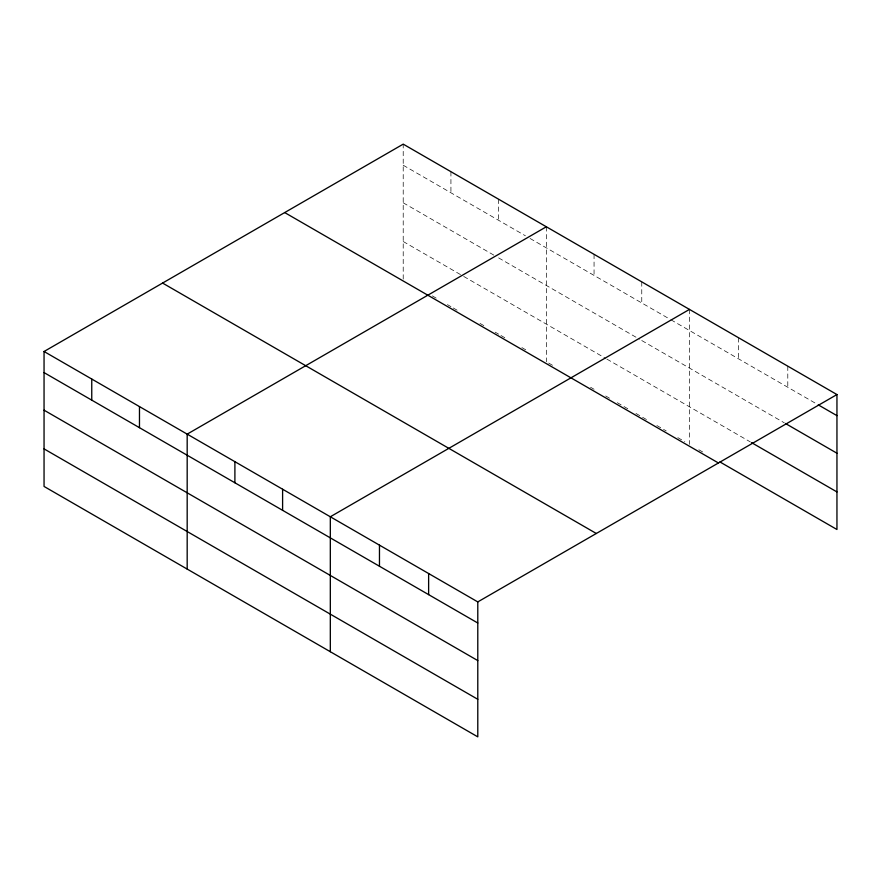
<?xml version="1.0" encoding="UTF-8"?>
<svg xmlns="http://www.w3.org/2000/svg" width="881" height="881" viewBox="0 0 881 881"><rect width="100%" height="100%" fill="white"/><g stroke="black" fill="none" stroke-linecap="round" stroke-linejoin="round"><path stroke-width="0.66" stroke-dasharray="4.41 3.3" d="M403.212 279.09L403.212 144.143M403.212 165.232L525.406 235.778M530.054 238.465L669.703 319.087M670.859 319.759L817.05 404.159M403.212 202.806L496.311 256.558M498.635 257.902L639.441 339.196M641.764 340.54L784.277 422.814M403.212 241.515L462.558 275.775M463.725 276.447L605.699 358.413M606.855 359.085L750.337 441.932M432.307 295.884L436.965 298.571M447.438 304.617L450.929 306.632M453.252 307.976L457.911 310.663M480.013 323.426L484.671 326.113M495.144 332.159L498.635 334.174M500.97 335.518L505.617 338.205M521.915 347.61L526.563 350.297M548.676 363.071L553.334 365.758M590.567 387.255L594.058 389.27M605.699 395.987L610.346 398.675M617.328 402.705L627.801 408.751M635.95 413.453L646.423 419.499M656.896 425.545L666.201 430.919M677.841 437.637L684.823 441.667M698.842 449.762L703.523 452.471M787.79 366.177L787.79 387.266M738.641 337.786L738.641 358.886M689.482 309.407L689.482 444.354M641.764 281.865L641.764 302.965M594.058 254.323L594.058 275.423M546.352 226.769L546.352 361.728M498.635 199.227L498.635 220.327M450.929 171.685L450.929 192.785"/><path stroke-width="1.32" d="M44.05 351.497L477.788 601.91L477.788 736.857L44.05 486.444L44.05 351.497L403.212 144.143L836.95 394.556L836.95 529.503L719.909 461.93M546.352 226.769L187.179 434.135L187.179 569.082M689.482 309.407L330.32 516.773L330.32 651.72M477.788 601.91L836.95 394.556M818.229 404.842L836.95 415.645M785.456 423.486L836.95 453.219M751.515 442.603L836.95 491.928M284.695 212.563L718.422 462.977M162.578 283.065L596.305 533.49M44.05 372.597L477.788 623.01M44.05 410.172L477.788 660.585M44.05 448.881L477.788 699.294M428.629 573.531L428.629 594.631M379.469 545.152L379.469 566.252M282.603 489.23L282.603 510.33M234.897 461.677L234.897 482.777M139.473 406.593L139.473 427.692M91.756 379.05L91.756 400.139"/></g></svg>
